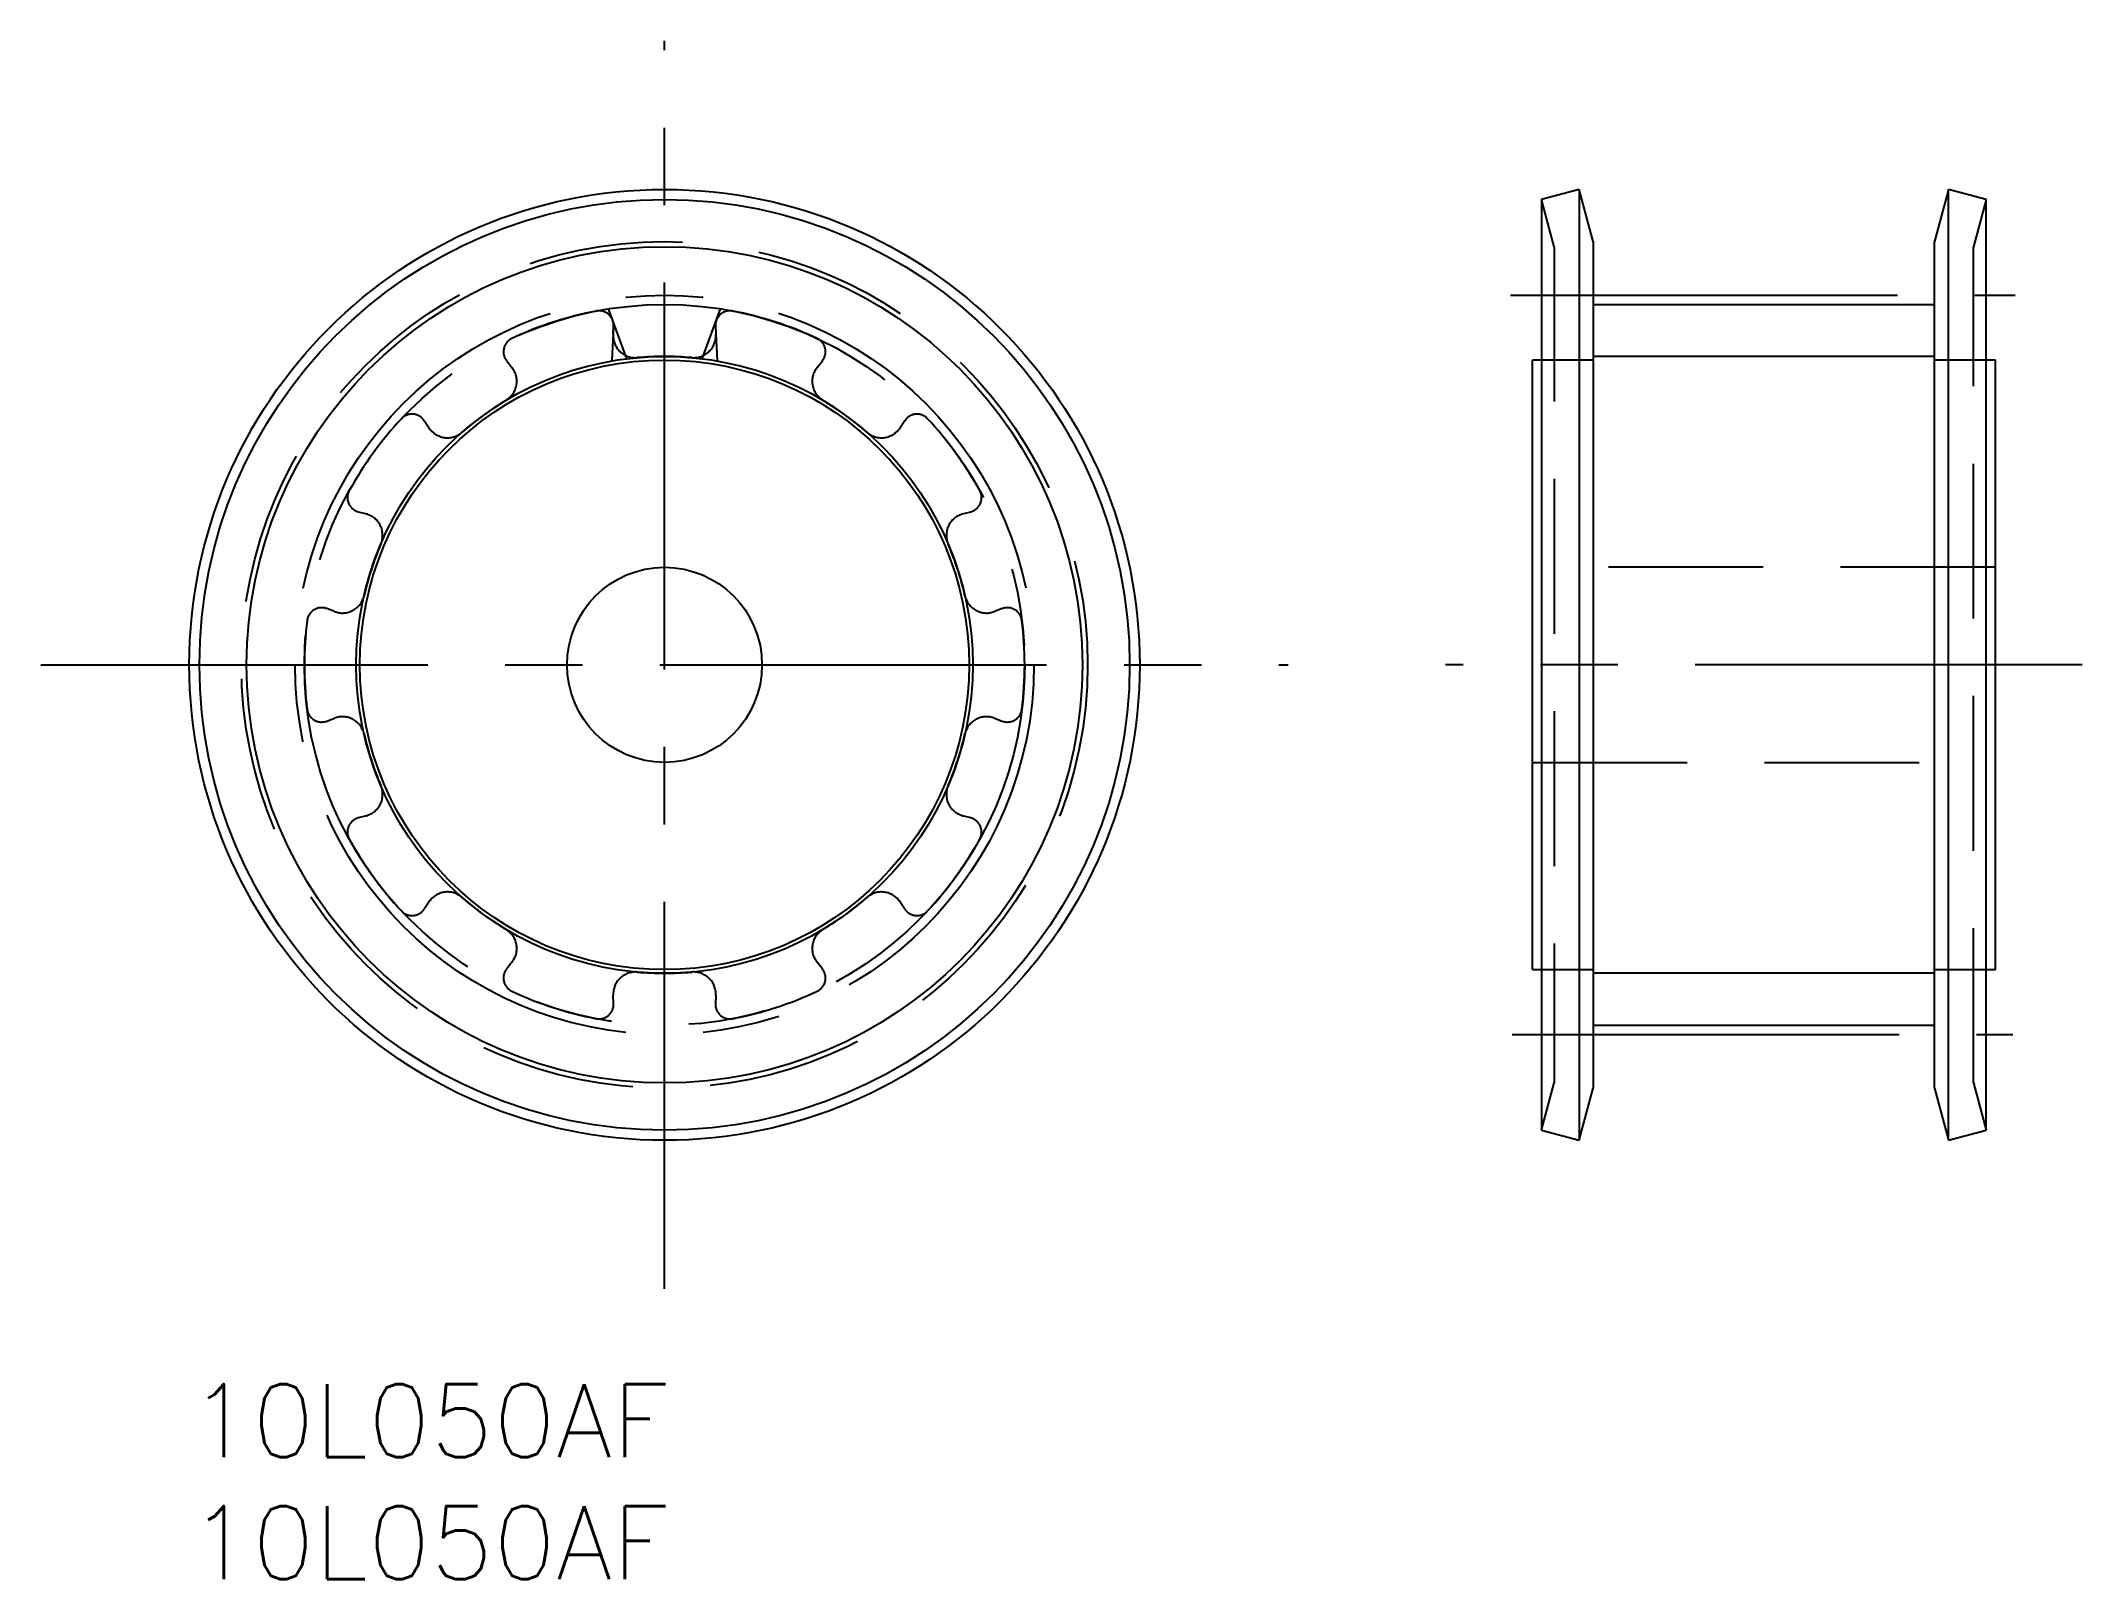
# Model space of a CAD drawing. Extents: x -6.1 to 77.7, y -8 to 55.1.
import ezdxf

# ---------------------------------------------------------------- set-up
doc = ezdxf.new("R2010")
doc.units = 0
doc.header["$LTSCALE"] = 0.5
for name, pattern in [('CENTER', [50.8, 31.75, -6.35, 6.35, -6.35]), ('DASHED', [19.05, 12.7, -6.35]), ('PHANTOM', [63.5, 31.75, -6.35, 6.35, -6.35, 6.35, -6.35])]:
    doc.linetypes.add(name, pattern=pattern)
for name, color, linetype in [('MSM_CENTER', 1, 'CENTER'), ('MSM_CONTINUOUS', 7, 'CONTINUOUS'), ('MSM_DASHED', 4, 'DASHED'), ('MSM_IMAGINARY', 6, 'PHANTOM'), ('MSM_NARROW', 5, 'CONTINUOUS'), ('MSM_PART_NUMBER', 7, 'CONTINUOUS')]:
    doc.layers.add(name, color=color, linetype=linetype)
doc.styles.get("Standard").update_dxf_attribs({"font": 'txt.shx', "height": 3, "bigfont": 'bigfont.shx'})

msp = doc.modelspace()

# ---------------------------------------------------------------- linework, layer by layer
at = {"layer": 'MSM_CENTER'}
for p, q in [((19.5, 3.906), (19.5, 55.094)), ((54.218, 44.66), (74.92, 44.66)), ((-6.094, 29.5), (45.094, 29.5)), ((77.676, 29.5), (51.551, 29.5)), ((54.288, 14.34), (74.828, 14.34))]:
    msp.add_line(p, q, dxfattribs=at)
msp.add_circle((19.5, 29.5), 15.16, dxfattribs=at)
at = {"layer": 'MSM_CONTINUOUS'}
for p, q in [((57.04, 49), (55.495, 48.586)), ((57.614, 46.861), (57.04, 49)), ((57.04, 49), (57.04, 10)), ((72.187, 49), (71.614, 46.861)), ((73.732, 48.586), (72.187, 49)), ((72.187, 10), (72.187, 49)), ((55.495, 48.586), (55.495, 10.414)), ((73.732, 10.414), (73.732, 48.586)), ((57.614, 46.861), (57.614, 12.139)), ((71.614, 12.139), (71.614, 46.861)), ((57.614, 44.28), (71.614, 44.28)), ((55.114, 17), (55.114, 42)), ((55.495, 42), (55.114, 42)), ((74.114, 42), (73.732, 42)), ((74.114, 17), (74.114, 42)), ((55.114, 17), (55.495, 17)), ((73.732, 17), (74.114, 17)), ((57.614, 14.72), (71.614, 14.72)), ((57.04, 10), (57.614, 12.139)), ((71.614, 12.139), (72.187, 10)), ((55.495, 10.414), (57.04, 10)), ((72.187, 10), (73.732, 10.414))]:
    msp.add_line(p, q, dxfattribs=at)
for radius in [19.5, 19.086, 17.15, 12.5, 4]:
    msp.add_circle((19.5, 29.5), radius, dxfattribs=at)
at = {"layer": 'MSM_DASHED'}
for p, q in [((56.014, 46.65), (55.495, 48.586)), ((73.732, 48.586), (73.214, 46.65)), ((56.014, 46.65), (56.014, 12.35)), ((73.214, 12.35), (73.214, 46.65)), ((17.395, 43.049), (17.411, 43.395)), ((13.023, 41.969), (13.239, 41.699)), ((25.761, 41.699), (25.977, 41.969)), ((57.614, 42), (55.495, 42)), ((73.732, 42), (71.614, 42)), ((9.833, 39.224), (9.642, 39.513)), ((29.358, 39.513), (29.167, 39.224)), ((6.93, 35.781), (7.265, 35.689)), ((31.735, 35.689), (32.07, 35.781)), ((74.114, 33.5), (55.114, 33.5)), ((5.964, 31.685), (5.639, 31.807)), ((33.361, 31.807), (33.036, 31.685)), ((5.639, 27.193), (5.964, 27.315)), ((33.036, 27.315), (33.361, 27.193)), ((55.114, 25.5), (74.114, 25.5)), ((7.265, 23.311), (6.93, 23.219)), ((32.07, 23.219), (31.735, 23.311)), ((9.642, 19.487), (9.833, 19.776)), ((29.167, 19.776), (29.358, 19.487)), ((13.239, 17.301), (13.023, 17.031)), ((25.977, 17.031), (25.761, 17.301)), ((55.495, 17), (57.614, 17)), ((71.614, 17), (73.732, 17)), ((17.411, 15.605), (17.395, 15.951)), ((21.605, 15.951), (21.589, 15.605)), ((55.495, 10.414), (56.014, 12.35)), ((73.214, 12.35), (73.732, 10.414))]:
    msp.add_line(p, q, dxfattribs=at)
msp.add_circle((19.5, 29.5), 17.361, dxfattribs=at)
for centre, radius, start, end in [((19.5, 29.5), 14.78, 100.92934, 115.07066), ((16.811, 43.423), 0.6, 357.36315, 100.92934), ((22.189, 43.423), 0.6, 79.07066, 182.63685), ((19.5, 29.5), 14.78, 64.92934, 79.07066), ((13.491, 42.344), 0.6, 115.07066, 218.63685), ((18.304, 43.007), 0.91, 177.36315, 275.06028), ((20.696, 43.007), 0.91, 264.93972, 2.63685), ((25.509, 42.344), 0.6, 321.36315, 64.92934), ((19.5, 29.5), 12.65, 84.93972, 95.06028), ((12.528, 41.131), 0.91, 300.93972, 38.63685), ((26.472, 41.131), 0.91, 141.36315, 239.06028), ((19.5, 29.5), 12.65, 120.93972, 131.06028), ((19.5, 29.5), 12.65, 48.93972, 59.06028), ((19.5, 29.5), 14.78, 136.92934, 151.07066), ((9.141, 39.184), 0.6, 33.36315, 136.92934), ((29.859, 39.184), 0.6, 43.07066, 146.63685), ((19.5, 29.5), 14.78, 28.92934, 43.07066), ((10.593, 39.724), 0.91, 213.36315, 311.06028), ((28.407, 39.724), 0.91, 228.93972, 326.63685), ((7.089, 36.359), 0.6, 151.07066, 254.63685), ((31.911, 36.359), 0.6, 285.36315, 28.92934), ((7.024, 34.811), 0.91, 336.93972, 74.63685), ((31.976, 34.811), 0.91, 105.36315, 203.06028), ((19.5, 29.5), 12.65, 156.93972, 167.06028), ((19.5, 29.5), 12.65, 12.93972, 23.06028), ((5.428, 31.245), 0.6, 69.36315, 172.92934), ((6.284, 32.536), 0.91, 249.36315, 347.06028), ((32.716, 32.536), 0.91, 192.93972, 290.63685), ((33.572, 31.245), 0.6, 7.07066, 110.63685), ((19.5, 29.5), 14.78, 172.92934, 187.07066), ((19.5, 29.5), 14.78, 352.92934, 7.07066), ((5.428, 27.755), 0.6, 187.07066, 290.63685), ((33.572, 27.755), 0.6, 249.36315, 352.92934), ((6.284, 26.464), 0.91, 12.93972, 110.63685), ((32.716, 26.464), 0.91, 69.36315, 167.06028), ((19.5, 29.5), 12.65, 192.93972, 203.06028), ((19.5, 29.5), 12.65, 336.93972, 347.06028), ((7.024, 24.189), 0.91, 285.36315, 23.06028), ((31.976, 24.189), 0.91, 156.93972, 254.63685), ((7.089, 22.641), 0.6, 105.36315, 208.92934), ((31.911, 22.641), 0.6, 331.07066, 74.63685), ((19.5, 29.5), 14.78, 208.92934, 223.07066), ((19.5, 29.5), 14.78, 316.92934, 331.07066), ((10.593, 19.276), 0.91, 48.93972, 146.63685), ((28.407, 19.276), 0.91, 33.36315, 131.06028), ((9.141, 19.816), 0.6, 223.07066, 326.63685), ((19.5, 29.5), 12.65, 228.93972, 239.06028), ((19.5, 29.5), 12.65, 300.93972, 311.06028), ((29.859, 19.816), 0.6, 213.36315, 316.92934), ((12.528, 17.869), 0.91, 321.36315, 59.06028), ((26.472, 17.869), 0.91, 120.93972, 218.63685), ((13.491, 16.656), 0.6, 141.36315, 244.92934), ((18.304, 15.993), 0.91, 84.93972, 182.63685), ((19.5, 29.5), 12.65, 264.93972, 275.06028), ((20.696, 15.993), 0.91, 357.36315, 95.06028), ((25.509, 16.656), 0.6, 295.07066, 38.63685), ((19.5, 29.5), 14.78, 244.92934, 259.07066), ((19.5, 29.5), 14.78, 280.92934, 295.07066), ((16.811, 15.577), 0.6, 259.07066, 2.63685), ((22.189, 15.577), 0.6, 177.36315, 280.92934)]:
    msp.add_arc(centre, radius, start, end, dxfattribs=at)
at = {"layer": 'MSM_IMAGINARY'}
msp.add_circle((19.5, 29.5), 14.78, dxfattribs=at)
at = {"layer": 'MSM_NARROW'}
for p, q in [((17.95, 42.055), (17.205, 44.101)), ((21.05, 42.055), (21.795, 44.101)), ((17.411, 43.395), (17.345, 41.965)), ((21.589, 43.395), (21.655, 41.965)), ((71.614, 42.15), (57.614, 42.15)), ((71.614, 16.85), (57.614, 16.85))]:
    msp.add_line(p, q, dxfattribs=at)
msp.add_circle((19.5, 29.5), 12.65, dxfattribs=at)

# ---------------------------------------------------------------- texts
at = {"layer": 'MSM_PART_NUMBER'}
for p in [(0, -3), (0, -8)]:
    msp.add_text('10L050AF', height=3, dxfattribs=at).set_placement(p)

doc.saveas('drawing.dxf')
